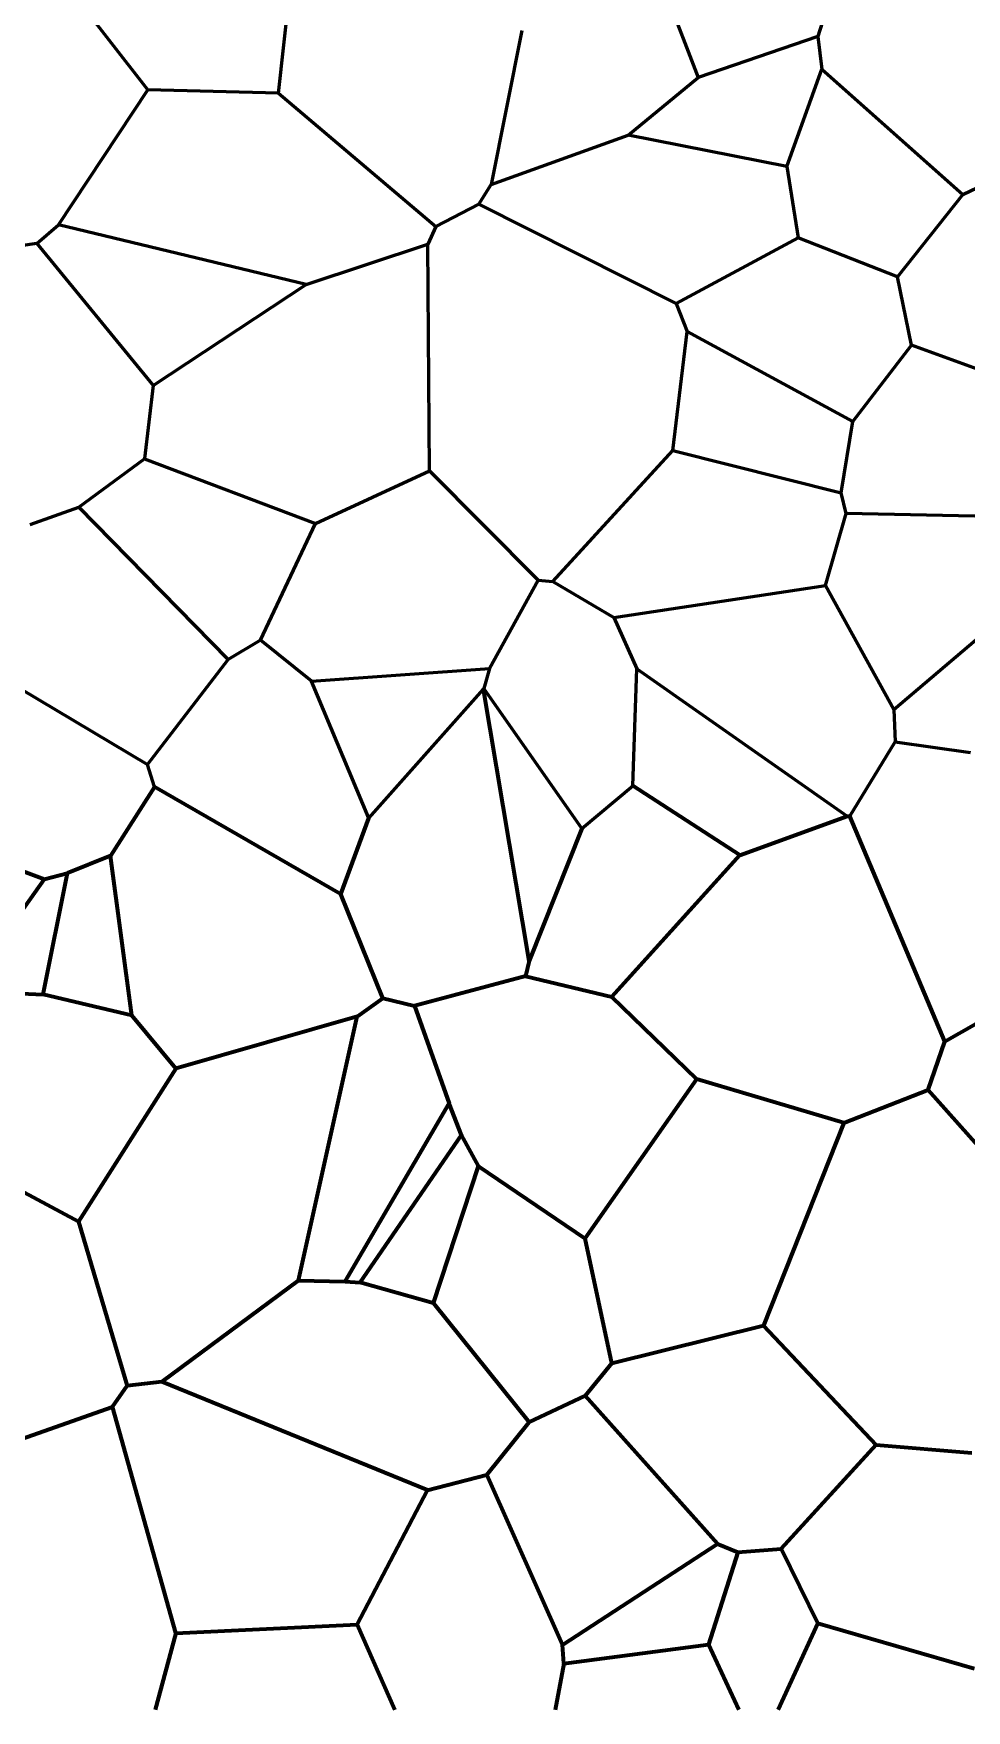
# Model space of a CAD drawing. Header units: metres. Extents: x 0 to 5000, y 0 to 2000.
# Drawn here: x 3195 to 3541, y 500 to 1122 of the extents above; entities that cross this region are included whole.
import ezdxf

# ---------------------------------------------------------------- set-up
doc = ezdxf.new("R2010")
doc.units = ezdxf.units.M

msp = doc.modelspace()

# ---------------------------------------------------------------- hatches: boundary and pattern name
at = {"layer": 'throats'}
for color, points in [(2, [(3295.02, 1185.6), (3295.62, 1185.54), (3286.29, 1100.01), (3285.69, 1100.07), (3295.02, 1185.6)]), (2, [(3441.99, 1106.01), (3441.43, 1105.79), (3416.33, 1171.41), (3416.89, 1171.63), (3441.99, 1106.01)]), (2, [(3200.13, 1148.8), (3200.61, 1149.16), (3237.68, 1101.42), (3237.2, 1101.06), (3200.13, 1148.8)]), (2, [(3486.39, 1120.99), (3485.81, 1121.17), (3489.77, 1133.63), (3490.35, 1133.44), (3486.39, 1120.99)]), (2, [(3365.22, 1066.07), (3364.63, 1066.19), (3376.01, 1123.36), (3376.6, 1123.24), (3365.22, 1066.07)]), (2, [(3441.8, 1105.62), (3441.61, 1106.18), (3486, 1121.36), (3486.2, 1120.79), (3441.8, 1105.62)]), (2, [(3487.89, 1108.99), (3487.3, 1108.92), (3485.8, 1121.04), (3486.4, 1121.12), (3487.89, 1108.99)]), (2, [(3487.31, 1109.06), (3487.88, 1108.86), (3474.92, 1072.79), (3474.36, 1072.99), (3487.31, 1109.06)]), (2, [(3540.18, 1062.73), (3539.78, 1062.28), (3487.4, 1108.73), (3487.79, 1109.18), (3540.18, 1062.73)]), (2, [(3441.52, 1106.13), (3441.9, 1105.67), (3415.98, 1084.18), (3415.6, 1084.64), (3441.52, 1106.13)]), (2, [(3237.19, 1101.4), (3237.69, 1101.07), (3204.54, 1051.02), (3204.04, 1051.35), (3237.19, 1101.4)]), (2, [(3237.43, 1100.94), (3237.45, 1101.54), (3286, 1100.34), (3285.98, 1099.74), (3237.43, 1100.94)]), (2, [(3344.52, 1050.77), (3344.13, 1050.31), (3285.79, 1099.81), (3286.18, 1100.27), (3344.52, 1050.77)]), (2, [(3415.69, 1084.69), (3415.89, 1084.13), (3365.02, 1065.85), (3364.82, 1066.42), (3415.69, 1084.69)]), (2, [(3415.74, 1084.11), (3415.85, 1084.7), (3474.7, 1073.19), (3474.58, 1072.6), (3415.74, 1084.11)]), (2, [(3479.11, 1046.41), (3478.52, 1046.32), (3474.35, 1072.84), (3474.94, 1072.94), (3479.11, 1046.41)]), (2, [(3562.88, 1073.74), (3563.14, 1073.2), (3540.11, 1062.23), (3539.85, 1062.78), (3562.88, 1073.74)]), (2, [(3364.67, 1066.29), (3365.18, 1065.97), (3360.64, 1058.73), (3360.13, 1059.05), (3364.67, 1066.29)]), (2, [(3344.47, 1050.28), (3344.19, 1050.81), (3360.25, 1059.15), (3360.53, 1058.62), (3344.47, 1050.28)]), (2, [(3433.76, 1022.21), (3433.48, 1021.67), (3360.25, 1058.62), (3360.52, 1059.15), (3433.76, 1022.21)]), (2, [(3515.97, 1031.71), (3515.5, 1032.08), (3539.75, 1062.69), (3540.22, 1062.32), (3515.97, 1031.71)]), (2, [(3204.09, 1051.42), (3204.48, 1050.96), (3196.53, 1044.1), (3196.14, 1044.55), (3204.09, 1051.42)]), (2, [(3204.22, 1050.9), (3204.36, 1051.48), (3296.35, 1029.32), (3296.21, 1028.73), (3204.22, 1050.9)]), (2, [(3341.73, 1043.88), (3341.18, 1044.13), (3344.05, 1050.66), (3344.6, 1050.42), (3341.73, 1043.88)]), (2, [(3433.76, 1021.68), (3433.48, 1022.2), (3478.67, 1046.63), (3478.96, 1046.1), (3433.76, 1021.68)]), (2, [(3478.71, 1046.08), (3478.93, 1046.64), (3515.85, 1032.17), (3515.63, 1031.61), (3478.71, 1046.08)]), (2, [(3127.69, 1033.84), (3127.6, 1034.44), (3196.29, 1044.62), (3196.38, 1044.03), (3127.69, 1033.84)]), (2, [(3239.66, 991.69), (3239.2, 991.31), (3196.1, 1044.13), (3196.57, 1044.51), (3239.66, 991.69)]), (2, [(3341.36, 1044.29), (3341.55, 1043.72), (3296.37, 1028.74), (3296.18, 1029.31), (3341.36, 1044.29)]), (2, [(3341.15, 1044), (3341.75, 1044.01), (3342.27, 959.94), (3341.67, 959.93), (3341.15, 1044)]), (2, [(3296.11, 1029.28), (3296.44, 1028.77), (3239.6, 991.25), (3239.27, 991.75), (3296.11, 1029.28)]), (2, [(3515.44, 1031.83), (3516.03, 1031.95), (3521.22, 1006.57), (3520.64, 1006.45), (3515.44, 1031.83)]), (2, [(3437.9, 1011.66), (3437.34, 1011.45), (3433.34, 1021.83), (3433.9, 1022.05), (3437.9, 1011.66)]), (2, [(3437.32, 1011.59), (3437.92, 1011.52), (3432.66, 967.45), (3432.06, 967.53), (3437.32, 1011.59)]), (2, [(3437.48, 1011.29), (3437.76, 1011.82), (3499.24, 978.51), (3498.95, 977.99), (3437.48, 1011.29)]), (2, [(3520.69, 1006.69), (3521.17, 1006.32), (3499.33, 978.07), (3498.86, 978.43), (3520.69, 1006.69)]), (2, [(3520.83, 1006.23), (3521.03, 1006.79), (3566.06, 990.4), (3565.85, 989.83), (3520.83, 1006.23)]), (2, [(3236.6, 964.34), (3236, 964.41), (3239.13, 991.53), (3239.73, 991.46), (3236.6, 964.34)]), (2, [(3498.8, 978.3), (3499.39, 978.2), (3495.06, 951.68), (3494.46, 951.78), (3498.8, 978.3)]), (2, [(3432.14, 967.69), (3432.58, 967.29), (3388.03, 918.57), (3387.59, 918.97), (3432.14, 967.69)]), (2, [(3494.83, 952.02), (3494.69, 951.44), (3432.29, 967.2), (3432.43, 967.78), (3494.83, 952.02)]), (2, [(3236.12, 964.62), (3236.48, 964.14), (3212.09, 946.11), (3211.73, 946.59), (3236.12, 964.62)]), (2, [(3299.78, 940.63), (3299.56, 940.07), (3236.2, 964.1), (3236.41, 964.66), (3299.78, 940.63)]), (2, [(3341.84, 960.21), (3342.1, 959.66), (3299.8, 940.08), (3299.54, 940.62), (3341.84, 960.21)]), (2, [(3341.76, 959.72), (3342.18, 960.15), (3382.52, 919.49), (3382.1, 919.07), (3341.76, 959.72)]), (2, [(3211.81, 946.63), (3212.01, 946.07), (3193.89, 939.67), (3193.69, 940.23), (3211.81, 946.63)]), (2, [(3211.69, 946.14), (3212.12, 946.56), (3267.51, 890.02), (3267.08, 889.6), (3211.69, 946.14)]), (2, [(3494.47, 951.66), (3495.05, 951.8), (3496.94, 944.09), (3496.36, 943.95), (3494.47, 951.66)]), (2, [(3299.4, 940.48), (3299.94, 940.22), (3279.54, 896.87), (3278.99, 897.12), (3299.4, 940.48)]), (2, [(3496.36, 944.1), (3496.94, 943.94), (3489.24, 917.22), (3488.67, 917.39), (3496.36, 944.1)]), (2, [(3496.64, 943.72), (3496.65, 944.32), (3571.47, 942.87), (3571.46, 942.27), (3496.64, 943.72)]), (2, [(3364.56, 886.4), (3364.03, 886.69), (3382.05, 919.43), (3382.57, 919.14), (3364.56, 886.4)]), (2, [(3387.84, 919.07), (3387.78, 918.47), (3382.28, 918.98), (3382.34, 919.58), (3387.84, 919.07)]), (2, [(3410.59, 905.72), (3410.29, 905.2), (3387.66, 918.51), (3387.96, 919.03), (3410.59, 905.72)]), (2, [(3488.91, 917.6), (3489, 917.01), (3410.48, 905.16), (3410.39, 905.76), (3488.91, 917.6)]), (2, [(3514.59, 871.46), (3514.06, 871.17), (3488.69, 917.16), (3489.22, 917.45), (3514.59, 871.46)]), (2, [(3570.8, 919.66), (3571.19, 919.2), (3514.52, 871.08), (3514.13, 871.54), (3570.8, 919.66)]), (2, [(3419.23, 886.57), (3418.68, 886.32), (3410.16, 905.34), (3410.71, 905.58), (3419.23, 886.57)]), (2, [(3267.45, 889.56), (3267.14, 890.07), (3279.11, 897.25), (3279.42, 896.74), (3267.45, 889.56)]), (2, [(3279.08, 896.76), (3279.45, 897.23), (3298.45, 882.07), (3298.07, 881.6), (3279.08, 896.76)]), (2, [(3267.05, 890), (3267.53, 889.63), (3237.61, 850.69), (3237.13, 851.06), (3267.05, 890)]), (2, [(3364.27, 886.84), (3364.31, 886.24), (3298.28, 881.54), (3298.24, 882.14), (3364.27, 886.84)]), (2, [(3362.44, 878.98), (3361.86, 879.14), (3364, 886.63), (3364.58, 886.46), (3362.44, 878.98)]), (2, [(3418.66, 886.46), (3419.26, 886.44), (3417.79, 843.03), (3417.19, 843.06), (3418.66, 886.46)]), (2, [(3497.22, 831.94), (3496.87, 831.45), (3418.79, 886.2), (3419.13, 886.69), (3497.22, 831.94)]), (2, [(3237.52, 851.13), (3237.22, 850.62), (3189.71, 878.93), (3190.02, 879.45), (3237.52, 851.13)]), (2, [(3297.98, 881.72), (3298.54, 881.95), (3319.84, 831.14), (3319.28, 830.9), (3297.98, 881.72)]), (2, [(3361.83, 879.09), (3362.28, 878.69), (3319.79, 830.82), (3319.34, 831.22), (3361.83, 879.09)]), (1, [(3361.61, 878.82), (3362.5, 878.97), (3379.49, 778.17), (3378.6, 778.02), (3361.61, 878.82)]), (2, [(3362.31, 878.74), (3361.8, 879.05), (3361.89, 879.21), (3362.41, 878.91), (3362.31, 878.74)]), (2, [(3361.91, 878.89), (3362.4, 879.23), (3398.76, 827.31), (3398.27, 826.97), (3361.91, 878.89)]), (2, [(3515.13, 859.29), (3514.53, 859.26), (3514.03, 871.3), (3514.63, 871.32), (3515.13, 859.29)]), (2, [(3514.57, 859.43), (3515.08, 859.12), (3498.31, 831.57), (3497.8, 831.88), (3514.57, 859.43)]), (2, [(3542.86, 855.64), (3542.78, 855.04), (3514.79, 858.98), (3514.87, 859.57), (3542.86, 855.64)]), (2, [(3237.08, 850.78), (3237.66, 850.96), (3240.25, 842.71), (3239.67, 842.53), (3237.08, 850.78)]), (1, [(3224.05, 816.72), (3223.29, 817.21), (3239.58, 842.86), (3240.34, 842.37), (3224.05, 816.72)]), (1, [(3239.74, 842.23), (3240.19, 843.01), (3309.3, 803.12), (3308.85, 802.34), (3239.74, 842.23)]), (2, [(3417.29, 843.27), (3417.68, 842.82), (3398.71, 826.91), (3398.32, 827.37), (3417.29, 843.27)]), (1, [(3417.24, 842.67), (3417.73, 843.42), (3457.39, 817.61), (3456.9, 816.86), (3417.24, 842.67)]), (1, [(3319.14, 831.18), (3319.98, 830.86), (3309.49, 802.57), (3308.65, 802.88), (3319.14, 831.18)]), (1, [(3496.89, 832.12), (3497.2, 831.27), (3457.3, 816.81), (3456.99, 817.66), (3496.89, 832.12)]), (1, [(3498.05, 832.18), (3498.07, 831.28), (3497.06, 831.25), (3497.03, 832.15), (3498.05, 832.18)]), (1, [(3497.64, 831.55), (3498.47, 831.9), (3533.71, 748.28), (3532.88, 747.93), (3497.64, 831.55)]), (1, [(3379.46, 777.93), (3378.62, 778.26), (3398.1, 827.31), (3398.93, 826.98), (3379.46, 777.93)]), (1, [(3199.32, 808.8), (3199.01, 807.95), (3167.96, 819.49), (3168.28, 820.33), (3199.32, 808.8)]), (1, [(3207.82, 810.09), (3207.48, 810.93), (3223.5, 817.38), (3223.84, 816.55), (3207.82, 810.09)]), (1, [(3223.22, 816.91), (3224.11, 817.03), (3232.05, 757.75), (3231.15, 757.63), (3223.22, 816.91)]), (1, [(3410.07, 764.31), (3409.4, 764.92), (3456.81, 817.53), (3457.48, 816.93), (3410.07, 764.31)]), (1, [(3207.21, 810.6), (3208.09, 810.42), (3199.04, 765.44), (3198.16, 765.62), (3207.21, 810.6)]), (1, [(3207.54, 810.95), (3207.76, 810.07), (3199.27, 807.94), (3199.05, 808.81), (3207.54, 810.95)]), (1, [(3198.8, 808.64), (3199.53, 808.11), (3170.06, 766.59), (3169.33, 767.11), (3198.8, 808.64)]), (1, [(3308.65, 802.56), (3309.49, 802.9), (3325.16, 764.37), (3324.33, 764.03), (3308.65, 802.56)]), (1, [(3378.09, 772.22), (3377.21, 772.43), (3378.6, 778.2), (3379.48, 777.99), (3378.09, 772.22)]), (1, [(3592.17, 782.24), (3592.62, 781.46), (3533.52, 747.71), (3533.07, 748.49), (3592.17, 782.24)]), (1, [(3336.57, 760.87), (3336.33, 761.73), (3377.54, 772.76), (3377.77, 771.89), (3336.57, 760.87)]), (1, [(3409.84, 765.05), (3409.63, 764.18), (3377.55, 771.89), (3377.76, 772.76), (3409.84, 765.05)]), (1, [(3198.62, 765.98), (3198.58, 765.08), (3169.67, 766.4), (3169.71, 767.3), (3198.62, 765.98)]), (1, [(3198.49, 765.09), (3198.7, 765.97), (3231.7, 758.13), (3231.5, 757.26), (3198.49, 765.09)]), (1, [(3324.48, 764.56), (3325, 763.83), (3315.46, 757.06), (3314.94, 757.79), (3324.48, 764.56)]), (1, [(3336.56, 761.74), (3336.34, 760.86), (3324.63, 763.76), (3324.85, 764.63), (3336.56, 761.74)]), (1, [(3349.72, 725.18), (3348.88, 724.87), (3336.03, 761.15), (3336.87, 761.45), (3349.72, 725.18)]), (1, [(3409.42, 764.29), (3410.05, 764.94), (3441.5, 734.46), (3440.87, 733.81), (3409.42, 764.29)]), (1, [(3231.25, 757.41), (3231.95, 757.98), (3248.28, 738.32), (3247.58, 737.75), (3231.25, 757.41)]), (1, [(3248.06, 737.6), (3247.81, 738.47), (3315.08, 757.86), (3315.33, 757), (3248.06, 737.6)]), (1, [(3314.76, 757.53), (3315.64, 757.33), (3293.86, 659.24), (3292.98, 659.43), (3314.76, 757.53)]), (1, [(3532.87, 748.25), (3533.72, 747.96), (3527.55, 729.99), (3526.7, 730.28), (3532.87, 748.25)]), (1, [(3212.17, 681.04), (3211.42, 681.53), (3247.55, 738.27), (3248.31, 737.79), (3212.17, 681.04)]), (1, [(3441.06, 733.7), (3441.31, 734.57), (3495.99, 718.3), (3495.73, 717.43), (3441.06, 733.7)]), (1, [(3440.82, 734.39), (3441.55, 733.88), (3400.21, 674.76), (3399.47, 675.28), (3440.82, 734.39)]), (1, [(3526.96, 730.55), (3527.29, 729.71), (3496.03, 717.45), (3495.7, 718.28), (3526.96, 730.55)]), (1, [(3574.1, 678.09), (3573.43, 677.49), (3526.79, 729.83), (3527.46, 730.43), (3574.1, 678.09)]), (1, [(3348.91, 725.25), (3349.69, 724.8), (3311.1, 658.8), (3310.33, 659.26), (3348.91, 725.25)]), (1, [(3348.88, 724.86), (3349.72, 725.19), (3354.33, 713.49), (3353.5, 713.16), (3348.88, 724.86)]), (1, [(3212.01, 681.68), (3211.58, 680.89), (3144.89, 716.67), (3145.32, 717.46), (3212.01, 681.68)]), (1, [(3466.44, 642.56), (3465.6, 642.89), (3495.44, 718.03), (3496.28, 717.7), (3466.44, 642.56)]), (1, [(3353.55, 713.58), (3354.29, 713.07), (3316.66, 658.35), (3315.92, 658.86), (3353.55, 713.58)]), (1, [(3353.52, 713.11), (3354.31, 713.55), (3360.66, 702.07), (3359.88, 701.63), (3353.52, 713.11)]), (1, [(3359.84, 701.99), (3360.7, 701.71), (3343.89, 650.8), (3343.03, 651.08), (3359.84, 701.99)]), (1, [(3400.09, 675.39), (3399.59, 674.65), (3360.02, 701.48), (3360.52, 702.22), (3400.09, 675.39)]), (1, [(3230.23, 620.38), (3229.37, 620.12), (3211.36, 681.16), (3212.23, 681.41), (3230.23, 620.38)]), (1, [(3399.4, 674.93), (3400.28, 675.11), (3410.16, 628.82), (3409.28, 628.63), (3399.4, 674.93)]), (1, [(3310.72, 659.48), (3310.71, 658.58), (3293.41, 658.88), (3293.42, 659.78), (3310.72, 659.48)]), (1, [(3242.91, 621.36), (3242.37, 622.08), (3293.15, 659.7), (3293.68, 658.97), (3242.91, 621.36)]), (1, [(3316.32, 659.05), (3316.26, 658.16), (3310.68, 658.58), (3310.75, 659.48), (3316.32, 659.05)]), (1, [(3316.17, 658.17), (3316.41, 659.04), (3343.58, 651.37), (3343.34, 650.5), (3316.17, 658.17)]), (1, [(3379.34, 607.12), (3378.64, 606.55), (3343.11, 650.66), (3343.81, 651.22), (3379.34, 607.12)]), (1, [(3465.91, 643.16), (3466.13, 642.29), (3409.83, 628.29), (3409.62, 629.16), (3465.91, 643.16)]), (1, [(3508.17, 598.71), (3507.52, 598.09), (3465.69, 642.42), (3466.35, 643.03), (3508.17, 598.71)]), (1, [(3400.19, 616.28), (3399.49, 616.85), (3409.38, 629.01), (3410.07, 628.44), (3400.19, 616.28)]), (1, [(3229.43, 620.51), (3230.17, 619.99), (3224.74, 612.27), (3224.01, 612.78), (3229.43, 620.51)]), (1, [(3229.85, 619.8), (3229.75, 620.7), (3242.59, 622.16), (3242.69, 621.27), (3229.85, 619.8)]), (1, [(3242.47, 621.3), (3242.81, 622.13), (3341.43, 582.02), (3341.09, 581.19), (3242.47, 621.3)]), (1, [(3399.65, 616.97), (3400.03, 616.16), (3379.18, 606.43), (3378.8, 607.24), (3399.65, 616.97)]), (1, [(3399.5, 616.27), (3400.17, 616.87), (3449.27, 561.91), (3448.6, 561.31), (3399.5, 616.27)]), (1, [(3224.23, 612.95), (3224.52, 612.1), (3176.27, 595.09), (3175.97, 595.94), (3224.23, 612.95)]), (1, [(3223.94, 612.4), (3224.81, 612.65), (3248.27, 528.68), (3247.41, 528.43), (3223.94, 612.4)]), (1, [(3378.64, 607.12), (3379.34, 606.55), (3363.61, 586.92), (3362.91, 587.49), (3378.64, 607.12)]), (1, [(3472.87, 559.51), (3472.2, 560.12), (3507.51, 598.71), (3508.18, 598.1), (3472.87, 559.51)]), (1, [(3543.37, 595.89), (3543.29, 594.99), (3507.81, 597.95), (3507.88, 598.85), (3543.37, 595.89)]), (1, [(3363.15, 587.64), (3363.37, 586.77), (3341.37, 581.17), (3341.15, 582.04), (3363.15, 587.64)]), (1, [(3362.85, 587.02), (3363.67, 587.39), (3391.84, 524.37), (3391.02, 524), (3362.85, 587.02)]), (1, [(3340.86, 581.81), (3341.66, 581.4), (3315.59, 531.46), (3314.79, 531.88), (3340.86, 581.81)]), (1, [(3448.69, 561.98), (3449.18, 561.23), (3391.67, 523.81), (3391.18, 524.56), (3448.69, 561.98)]), (1, [(3456.6, 559), (3456.26, 558.17), (3448.76, 561.19), (3449.1, 562.02), (3456.6, 559)]), (1, [(3472.5, 560.26), (3472.57, 559.37), (3456.47, 558.14), (3456.4, 559.03), (3472.5, 560.26)]), (1, [(3445.97, 524.22), (3445.11, 524.49), (3456, 558.72), (3456.86, 558.45), (3445.97, 524.22)]), (1, [(3486.55, 532.31), (3485.75, 531.91), (3472.13, 559.62), (3472.94, 560.01), (3486.55, 532.31)]), (1, [(3315.17, 532.12), (3315.21, 531.22), (3247.86, 528.11), (3247.82, 529.01), (3315.17, 532.12)]), (1, [(3329.61, 500.18), (3328.78, 499.82), (3314.78, 531.49), (3315.6, 531.85), (3329.61, 500.18)]), (1, [(3471.87, 499.81), (3471.05, 500.19), (3485.74, 532.3), (3486.56, 531.93), (3471.87, 499.81)]), (1, [(3486.02, 531.68), (3486.28, 532.54), (3544.38, 515.66), (3544.13, 514.79), (3486.02, 531.68)]), (1, [(3240.63, 499.88), (3239.76, 500.12), (3247.41, 528.67), (3248.28, 528.44), (3240.63, 499.88)]), (1, [(3390.98, 524.16), (3391.88, 524.22), (3392.36, 517.26), (3391.46, 517.2), (3390.98, 524.16)]), (1, [(3445.48, 524.8), (3445.6, 523.91), (3391.97, 516.78), (3391.85, 517.67), (3445.48, 524.8)]), (1, [(3445.13, 524.16), (3445.95, 524.54), (3457.24, 500.19), (3456.42, 499.81), (3445.13, 524.16)]), (1, [(3389.16, 499.92), (3388.28, 500.08), (3391.47, 517.31), (3392.36, 517.14), (3389.16, 499.92)])]:
    msp.add_hatch(color=color, dxfattribs=at).paths.add_polyline_path(points)

# ---------------------------------------------------------------- linework, layer by layer
at = {"layer": 'junctions'}
for centre, radius in [((3486.1, 1121.08), 0.3), ((3487.6, 1108.96), 0.3), ((3441.71, 1105.9), 0.3), ((3237.44, 1101.24), 0.3), ((3285.99, 1100.04), 0.3), ((3415.79, 1084.41), 0.3), ((3474.64, 1072.89), 0.3), ((3364.92, 1066.13), 0.3), ((3360.39, 1058.89), 0.3), ((3539.98, 1062.5), 0.3), ((3204.29, 1051.19), 0.3), ((3344.33, 1050.54), 0.3), ((3478.82, 1046.36), 0.3), ((3196.34, 1044.32), 0.3), ((3341.45, 1044), 0.3), ((3296.28, 1029.03), 0.3), ((3515.74, 1031.89), 0.3), ((3433.62, 1021.94), 0.3), ((3437.62, 1011.56), 0.3), ((3520.93, 1006.51), 0.3), ((3239.43, 991.5), 0.3), ((3499.1, 978.25), 0.3), ((3432.36, 967.49), 0.3), ((3236.3, 964.38), 0.3), ((3341.97, 959.94), 0.3), ((3211.91, 946.35), 0.3), ((3494.76, 951.73), 0.3), ((3299.67, 940.35), 0.3), ((3496.65, 944.02), 0.3), ((3382.31, 919.28), 0.3), ((3387.81, 918.77), 0.3), ((3488.96, 917.3), 0.3), ((3410.44, 905.46), 0.3), ((3279.27, 896.99), 0.3), ((3267.29, 889.81), 0.3), ((3364.29, 886.54), 0.3), ((3418.96, 886.45), 0.3), ((3298.26, 881.84), 0.3), ((3362.05, 878.89), 0.45), ((3362.15, 879.06), 0.3), ((3514.33, 871.31), 0.3), ((3514.83, 859.28), 0.3), ((3237.37, 850.87), 0.3), ((3239.96, 842.62), 0.45), ((3417.49, 843.04), 0.45), ((3319.56, 831.02), 0.45), ((3497.04, 831.7), 0.45), ((3498.06, 831.73), 0.45), ((3398.51, 827.14), 0.45), ((3223.67, 816.97), 0.45), ((3457.15, 817.23), 0.45), ((3207.65, 810.51), 0.45), ((3199.16, 808.38), 0.45), ((3309.07, 802.73), 0.45), ((3379.04, 778.09), 0.45), ((3377.65, 772.33), 0.45), ((3198.6, 765.53), 0.45), ((3324.74, 764.2), 0.45), ((3336.45, 761.3), 0.45), ((3409.73, 764.62), 0.45), ((3231.6, 757.69), 0.45), ((3315.2, 757.43), 0.45), ((3533.29, 748.1), 0.45), ((3247.93, 738.03), 0.45), ((3441.19, 734.13), 0.45), ((3527.12, 730.13), 0.45), ((3349.3, 725.03), 0.45), ((3495.86, 717.86), 0.45), ((3353.92, 713.33), 0.45), ((3360.27, 701.85), 0.45), ((3211.79, 681.28), 0.45), ((3399.84, 675.02), 0.45), ((3293.42, 659.33), 0.45), ((3310.72, 659.03), 0.45), ((3316.29, 658.61), 0.45), ((3343.46, 650.94), 0.45), ((3466.02, 642.73), 0.45), ((3409.72, 628.73), 0.45), ((3229.8, 620.25), 0.45), ((3242.64, 621.72), 0.45), ((3399.84, 616.57), 0.45), ((3224.37, 612.52), 0.45), ((3378.99, 606.83), 0.45), ((3507.84, 598.4), 0.45), ((3363.26, 587.21), 0.45), ((3341.26, 581.61), 0.45), ((3448.93, 561.61), 0.45), ((3472.53, 559.82), 0.45), ((3456.43, 558.58), 0.45), ((3315.19, 531.67), 0.45), ((3486.15, 532.11), 0.45), ((3247.84, 528.56), 0.45), ((3391.43, 524.19), 0.45), ((3445.54, 524.35), 0.45), ((3391.91, 517.23), 0.45)]:
    msp.add_circle(centre, radius, dxfattribs=at)
at = {"layer": 'throat_lines', "color": 2, "lineweight": 60}
for p, q in [((3285.99, 1100.04), (3295.32, 1185.57)), ((3416.61, 1171.52), (3441.71, 1105.9)), ((3237.44, 1101.24), (3200.37, 1148.98)), ((3490.06, 1133.54), (3486.1, 1121.08)), ((3376.3, 1123.3), (3364.92, 1066.13)), ((3486.1, 1121.08), (3441.71, 1105.9)), ((3486.1, 1121.08), (3487.6, 1108.96)), ((3474.64, 1072.89), (3487.6, 1108.96)), ((3487.6, 1108.96), (3539.98, 1062.5)), ((3415.79, 1084.41), (3441.71, 1105.9)), ((3204.29, 1051.19), (3237.44, 1101.24)), ((3285.99, 1100.04), (3237.44, 1101.24)), ((3285.99, 1100.04), (3344.33, 1050.54)), ((3364.92, 1066.13), (3415.79, 1084.41)), ((3474.64, 1072.89), (3415.79, 1084.41)), ((3474.64, 1072.89), (3478.82, 1046.36)), ((3539.98, 1062.5), (3563.01, 1073.47)), ((3360.39, 1058.89), (3364.92, 1066.13)), ((3360.39, 1058.89), (3344.33, 1050.54)), ((3360.39, 1058.89), (3433.62, 1021.94)), ((3539.98, 1062.5), (3515.74, 1031.89)), ((3196.34, 1044.32), (3204.29, 1051.19)), ((3296.28, 1029.03), (3204.29, 1051.19)), ((3344.33, 1050.54), (3341.45, 1044)), ((3478.82, 1046.36), (3433.62, 1021.94)), ((3515.74, 1031.89), (3478.82, 1046.36)), ((3196.34, 1044.32), (3127.65, 1034.14)), ((3196.34, 1044.32), (3239.43, 991.5)), ((3296.28, 1029.03), (3341.45, 1044)), ((3341.97, 959.94), (3341.45, 1044)), ((3239.43, 991.5), (3296.28, 1029.03)), ((3520.93, 1006.51), (3515.74, 1031.89)), ((3433.62, 1021.94), (3437.62, 1011.56)), ((3432.36, 967.49), (3437.62, 1011.56)), ((3499.1, 978.25), (3437.62, 1011.56)), ((3499.1, 978.25), (3520.93, 1006.51)), ((3565.95, 990.12), (3520.93, 1006.51)), ((3239.43, 991.5), (3236.3, 964.38)), ((3494.76, 951.73), (3499.1, 978.25)), ((3387.81, 918.77), (3432.36, 967.49)), ((3432.36, 967.49), (3494.76, 951.73)), ((3211.91, 946.35), (3236.3, 964.38)), ((3236.3, 964.38), (3299.67, 940.35)), ((3299.67, 940.35), (3341.97, 959.94)), ((3382.31, 919.28), (3341.97, 959.94)), ((3193.79, 939.95), (3211.91, 946.35)), ((3267.29, 889.81), (3211.91, 946.35)), ((3496.65, 944.02), (3494.76, 951.73)), ((3279.27, 896.99), (3299.67, 940.35)), ((3488.96, 917.3), (3496.65, 944.02)), ((3571.47, 942.57), (3496.65, 944.02)), ((3382.31, 919.28), (3364.29, 886.54)), ((3382.31, 919.28), (3387.81, 918.77)), ((3387.81, 918.77), (3410.44, 905.46)), ((3410.44, 905.46), (3488.96, 917.3)), ((3488.96, 917.3), (3514.33, 871.31)), ((3514.33, 871.31), (3570.99, 919.43)), ((3410.44, 905.46), (3418.96, 886.45)), ((3279.27, 896.99), (3267.29, 889.81)), ((3298.26, 881.84), (3279.27, 896.99)), ((3237.37, 850.87), (3267.29, 889.81)), ((3298.26, 881.84), (3364.29, 886.54)), ((3364.29, 886.54), (3362.15, 879.06)), ((3417.49, 843.04), (3418.96, 886.45)), ((3418.96, 886.45), (3497.04, 831.7)), ((3189.87, 879.19), (3237.37, 850.87)), ((3319.56, 831.02), (3298.26, 881.84)), ((3319.56, 831.02), (3362.05, 878.89)), ((3362.15, 879.06), (3362.05, 878.89)), ((3398.51, 827.14), (3362.15, 879.06)), ((3514.33, 871.31), (3514.83, 859.28)), ((3498.06, 831.73), (3514.83, 859.28)), ((3514.83, 859.28), (3542.82, 855.34)), ((3239.96, 842.62), (3237.37, 850.87)), ((3398.51, 827.14), (3417.49, 843.04))]:
    msp.add_line(p, q, dxfattribs=at)
at = {"layer": 'throat_lines', "color": 1, "lineweight": 90}
for p, q in [((3379.04, 778.09), (3362.05, 878.89)), ((3239.96, 842.62), (3223.67, 816.97)), ((3309.07, 802.73), (3239.96, 842.62)), ((3457.15, 817.23), (3417.49, 843.04)), ((3309.07, 802.73), (3319.56, 831.02)), ((3457.15, 817.23), (3497.04, 831.7)), ((3497.04, 831.7), (3498.06, 831.73)), ((3533.29, 748.1), (3498.06, 831.73)), ((3398.51, 827.14), (3379.04, 778.09)), ((3168.12, 819.91), (3199.16, 808.38)), ((3223.67, 816.97), (3207.65, 810.51)), ((3231.6, 757.69), (3223.67, 816.97)), ((3457.15, 817.23), (3409.73, 764.62)), ((3198.6, 765.53), (3207.65, 810.51)), ((3199.16, 808.38), (3207.65, 810.51)), ((3169.69, 766.85), (3199.16, 808.38)), ((3324.74, 764.2), (3309.07, 802.73)), ((3379.04, 778.09), (3377.65, 772.33)), ((3533.29, 748.1), (3592.4, 781.85)), ((3377.65, 772.33), (3336.45, 761.3)), ((3377.65, 772.33), (3409.73, 764.62)), ((3169.69, 766.85), (3198.6, 765.53)), ((3231.6, 757.69), (3198.6, 765.53)), ((3315.2, 757.43), (3324.74, 764.2)), ((3324.74, 764.2), (3336.45, 761.3)), ((3336.45, 761.3), (3349.3, 725.03)), ((3441.19, 734.13), (3409.73, 764.62)), ((3247.93, 738.03), (3231.6, 757.69)), ((3315.2, 757.43), (3247.93, 738.03)), ((3293.42, 659.33), (3315.2, 757.43)), ((3527.12, 730.13), (3533.29, 748.1)), ((3247.93, 738.03), (3211.79, 681.28)), ((3399.84, 675.02), (3441.19, 734.13)), ((3495.86, 717.86), (3441.19, 734.13)), ((3495.86, 717.86), (3527.12, 730.13)), ((3527.12, 730.13), (3573.77, 677.79)), ((3310.72, 659.03), (3349.3, 725.03)), ((3353.92, 713.33), (3349.3, 725.03)), ((3145.1, 717.06), (3211.79, 681.28)), ((3495.86, 717.86), (3466.02, 642.73)), ((3316.29, 658.61), (3353.92, 713.33)), ((3360.27, 701.85), (3353.92, 713.33)), ((3343.46, 650.94), (3360.27, 701.85)), ((3360.27, 701.85), (3399.84, 675.02)), ((3211.79, 681.28), (3229.8, 620.25)), ((3409.72, 628.73), (3399.84, 675.02)), ((3293.42, 659.33), (3242.64, 621.72)), ((3293.42, 659.33), (3310.72, 659.03)), ((3310.72, 659.03), (3316.29, 658.61)), ((3343.46, 650.94), (3316.29, 658.61)), ((3343.46, 650.94), (3378.99, 606.83)), ((3409.72, 628.73), (3466.02, 642.73)), ((3466.02, 642.73), (3507.84, 598.4)), ((3409.72, 628.73), (3399.84, 616.57)), ((3224.37, 612.52), (3229.8, 620.25)), ((3242.64, 621.72), (3229.8, 620.25)), ((3341.26, 581.61), (3242.64, 621.72)), ((3378.99, 606.83), (3399.84, 616.57)), ((3448.93, 561.61), (3399.84, 616.57)), ((3176.12, 595.51), (3224.37, 612.52)), ((3247.84, 528.56), (3224.37, 612.52)), ((3363.26, 587.21), (3378.99, 606.83)), ((3507.84, 598.4), (3472.53, 559.82)), ((3507.84, 598.4), (3543.33, 595.44)), ((3341.26, 581.61), (3363.26, 587.21)), ((3391.43, 524.19), (3363.26, 587.21)), ((3315.19, 531.67), (3341.26, 581.61)), ((3391.43, 524.19), (3448.93, 561.61)), ((3448.93, 561.61), (3456.43, 558.58)), ((3456.43, 558.58), (3445.54, 524.35)), ((3456.43, 558.58), (3472.53, 559.82)), ((3472.53, 559.82), (3486.15, 532.11)), ((3247.84, 528.56), (3315.19, 531.67)), ((3315.19, 531.67), (3329.2, 500)), ((3486.15, 532.11), (3471.46, 500)), ((3544.25, 515.23), (3486.15, 532.11)), ((3247.84, 528.56), (3240.2, 500)), ((3391.91, 517.23), (3391.43, 524.19)), ((3391.91, 517.23), (3445.54, 524.35)), ((3456.83, 500), (3445.54, 524.35)), ((3391.91, 517.23), (3388.72, 500))]:
    msp.add_line(p, q, dxfattribs=at)

doc.saveas('drawing.dxf')
